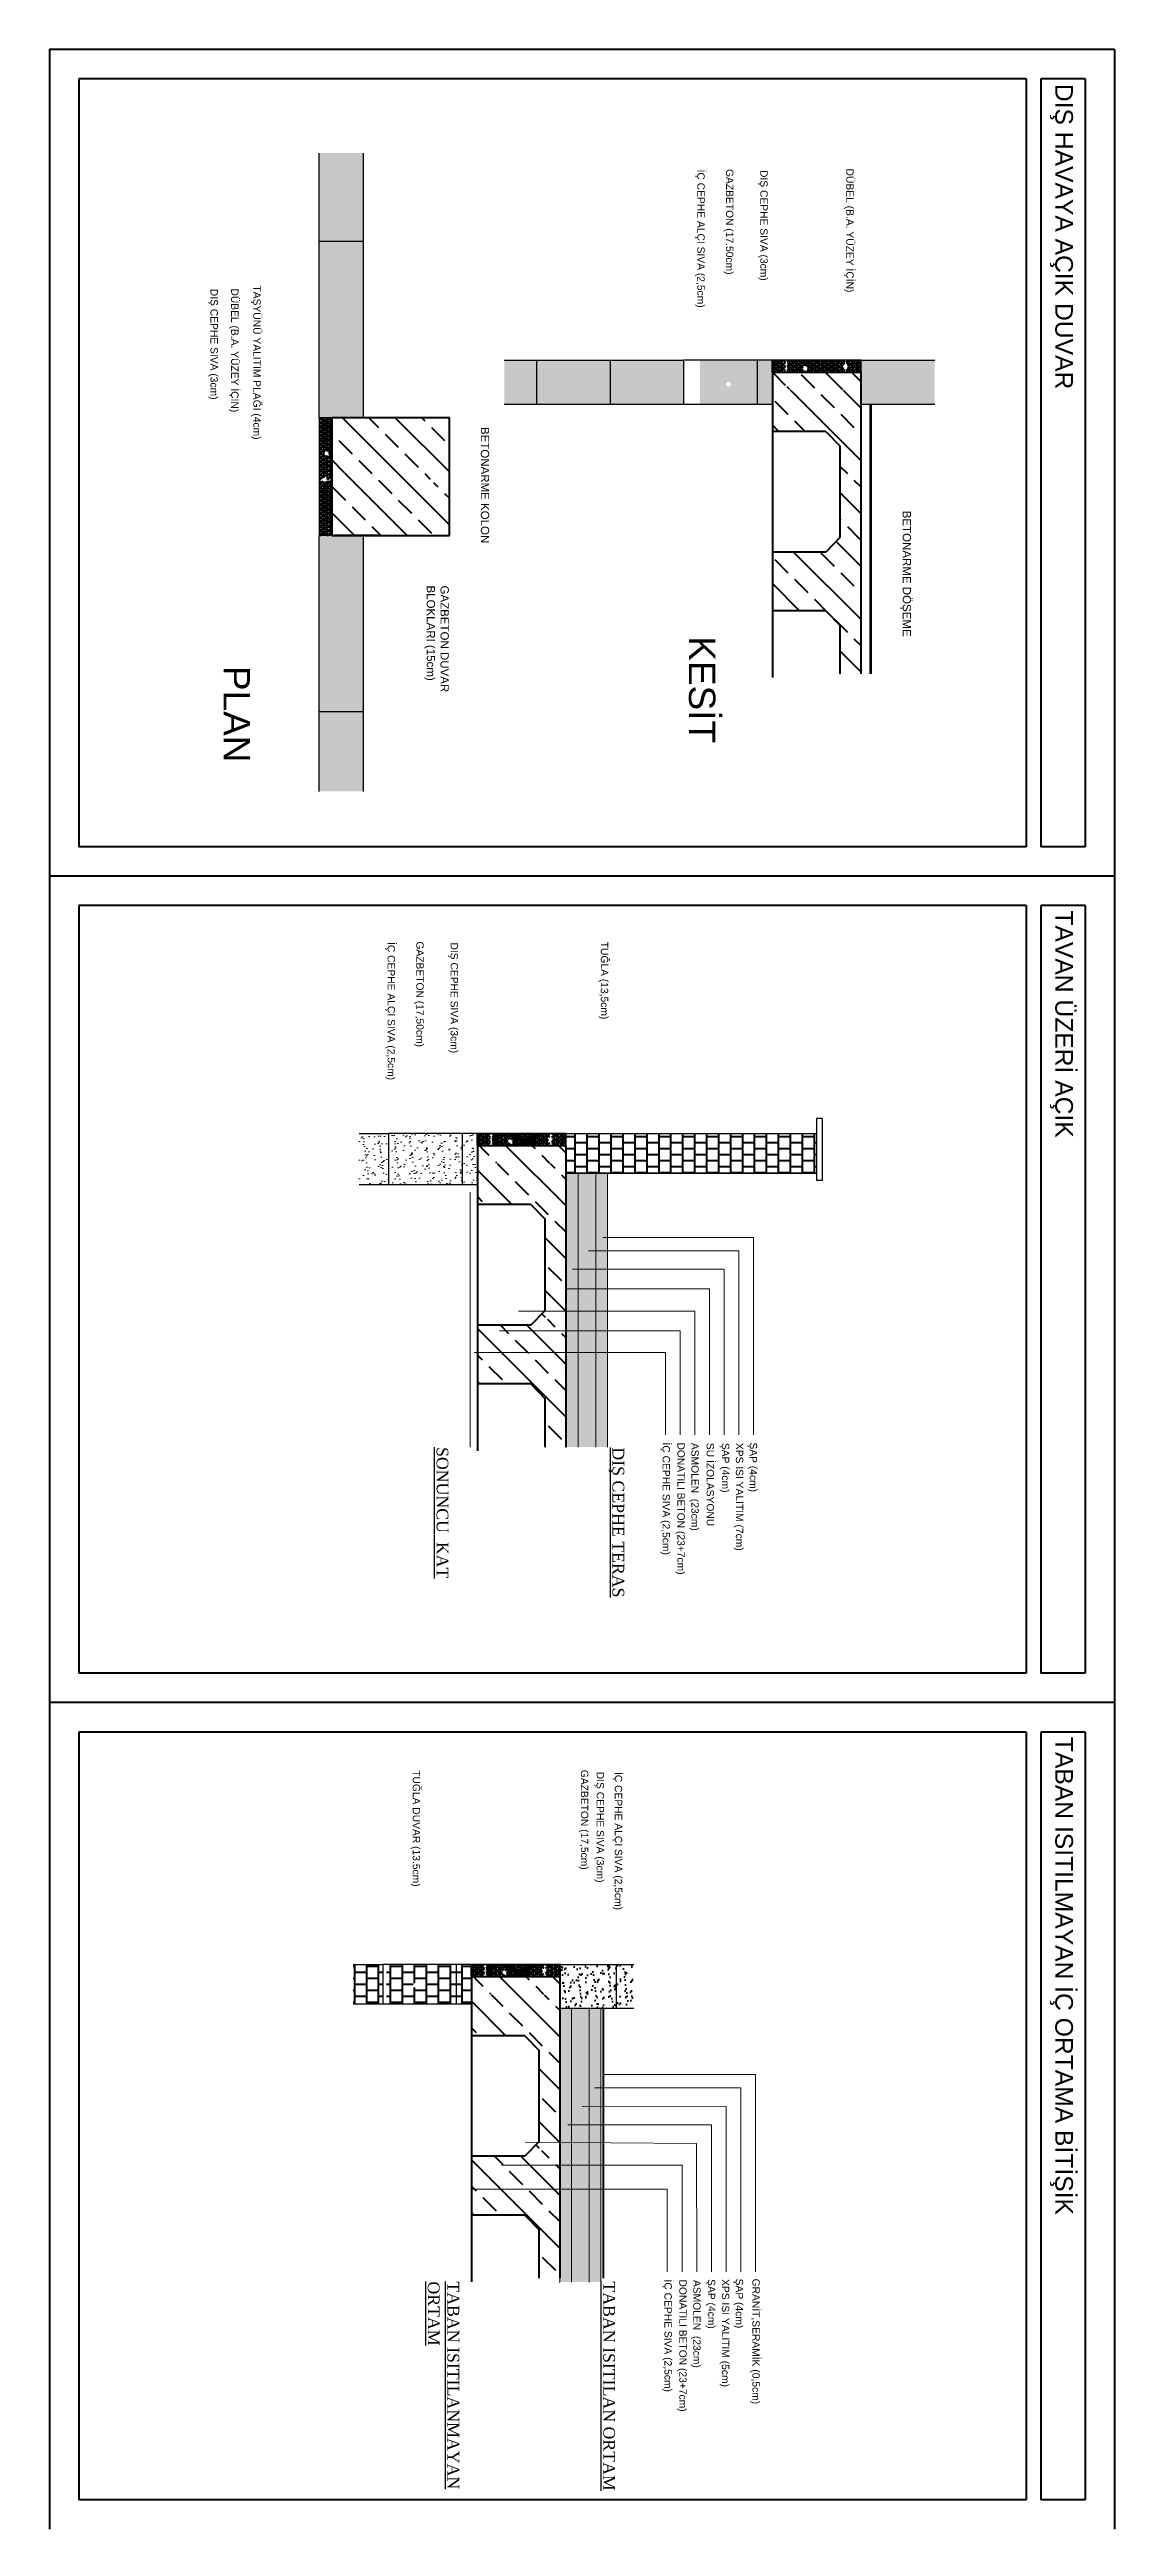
# Model space of a CAD drawing. Header units: millimetres. Extents: x 38129 to 72024, y -56282 to 16512.
# Drawn here: x 71169 to 71779, y -44123 to -42702 of the extents above; entities that cross this region are included whole.
import ezdxf

# ---------------------------------------------------------------- set-up
doc = ezdxf.new("R2010")
doc.units = ezdxf.units.MM
for name, color, linetype, lineweight in [('betonarme', 251, 'Continuous', 50), ('DUVAR', 255, 'Continuous', 30), ('ölçü', 31, 'Continuous', 0)]:
    doc.layers.add(name, color=color, linetype=linetype, lineweight=lineweight)
doc.styles.get("Standard").update_dxf_attribs({"font": 'arial.ttf'})
pattern_1 = [(270, (20011.9693, 58764.0905), (1.85600025, -3.2146875), [2.143125, -4.28625]), (30, (20011.9693, 58764.0905), (1.8560009, 3.2146871), [2.143125, -4.28625]), (330, (20011.9693, 58764.0905), (3.7120012, -4e-07), [-4.28625, 2.143125])]
pattern_2 = [(320, (19110.053, 58764.0915), (-0.3586294, -4.099155), [0.428625, -4.714875]), (265, (19110.053, 58764.0915), (4.2987745, 0.7929636), [0.3429, -3.7719]), (10.451, (19110.023, 58763.75), (3.9401255, -3.3062063), [0.364275, -4.007025]), (316.1842, (19111.196, 58764.0915), (-0.9459524, -6.0992784), [0.6429375, -7.0723125]), (6.6356, (19111.117, 58763.583), (5.567075, -5.341595), [0.5464125, -6.0105375]), (261.184, (19111.196, 58764.0915), (5.567065, -5.341604), [0.51435, -5.65785]), (291, (19110.91, 58763.52), (-2.3009742, -3.4113348), [0.428625, -4.714875]), (236, (19110.91, 58763.52), (4.1442292, -1.3905456), [0.3429, -3.7719]), (341.4514, (19110.7184, 58763.2358), (1.8432643, -4.801871), [0.364275, -4.007025]), (307.5, (19110.0529, 58764.0915), (1.90248837, -0.06949357), [0, -3.72618, 0, -3.82905, 0, -3.7861875]), (277.5, (19110.053, 58764.0915), (2.2540629, -1.5034424), [0, -2.18313, 0, -3.640455, 0, -1.4430375]), (237.5, (19110.0529, 58765.366), (-0.12889674, -3.0507884), [0, -1.42875, 0, -4.4577, 0, -5.915025]), (227.5, (19110.053, 58765.9375), (0.572096, -3.3329066), [0, -1.857375, 0, -2.96037, 0, -4.200525])]
pattern_3 = [(320, (19105.0313, 58125.3543), (-0.3586294, -4.099155), [0.428625, -4.714875]), (265, (19105.0313, 58125.3543), (4.2987745, 0.7929636), [0.3429, -3.7719]), (10.451, (19105.0014, 58125.0127), (3.9401255, -3.3062063), [0.364275, -4.007025]), (316.1842, (19106.1743, 58125.3543), (-0.9459524, -6.0992784), [0.6429375, -7.0723125]), (6.6356, (19106.0955, 58124.846), (5.567075, -5.341595), [0.5464125, -6.0105375]), (261.184, (19106.1743, 58125.354), (5.567065, -5.341604), [0.51435, -5.65785]), (291, (19105.8886, 58124.7828), (-2.3009742, -3.4113348), [0.428625, -4.714875]), (236, (19105.8886, 58124.7828), (4.1442292, -1.3905456), [0.3429, -3.7719]), (341.4514, (19105.697, 58124.4985), (1.8432643, -4.801871), [0.364275, -4.007025]), (307.5, (19105.0313, 58125.3543), (1.90248837, -0.06949357), [0, -3.72618, 0, -3.82905, 0, -3.7861875]), (277.5, (19105.0313, 58125.3543), (2.2540629, -1.5034424), [0, -2.18313, 0, -3.640455, 0, -1.4430375]), (237.5, (19105.0313, 58126.6287), (-0.12889674, -3.0507884), [0, -1.42875, 0, -4.4577, 0, -5.915025]), (227.5, (19105.0313, 58127.2002), (0.572096, -3.3329066), [0, -1.857375, 0, -2.96037, 0, -4.200525])]

# ---------------------------------------------------------------- blocks, each defined once
blk = doc.blocks.new('refgwerfewr')
h = blk.add_hatch()
h.set_pattern_fill('AR-SAND', color=256, scale=0.18, angle=-90, style=0)
h.set_pattern_definition([(307.5, (19110.053, 58764.0915), (8.809438, 0.288006), [0, -6.94944, 0, -7.7724, 0, -7.4295]), (277.5, (19110.053, 58764.092), (12.902852, -8.09142), [0, -3.74904, 0, -6.26364, 0, -2.4003]), (237.5, (19110.053, 58769.715), (0.02587, -14.237863), [0, -2.286, 0, -8.2296, 0, -10.7442]), (227.5, (19110.053, 58769.715), (4.012728, -13.744016), [0, -1.143, 0, -5.39496, 0, -6.1722])])
h.paths.add_polyline_path([(22325.905, 55871.732), (22325.905, 55901.657), (22335.926, 55901.657), (22335.926, 55902.107), (22325.455, 55902.107), (22325.455, 55911.107), (22314.205, 55911.107), (22314.205, 55871.732)])
h.paths.add_polyline_path([(22314.205, 55871.732), (22314.205, 55911.107), (22281.102, 55911.107), (22281.102, 55895.096, -0.98998877), (22281.066, 55891.496, -1.01011247), (22281.102, 55895.096), (22281.102, 55911.107), (22259.16, 55911.107), (22259.16, 55876.244, -1), (22259.16, 55872.644, -0.18545811), (22257.955, 55873.107), (22257.955, 55871.732), (22258.405, 55871.732), (22258.405, 55871.732)])
h.paths.add_polyline_path([(22257.955, 55871.732), (22257.955, 55873.107, -0.44495285), (22257.955, 55875.781), (22257.955, 55911.107), (22235.346, 55911.107), (22235.346, 55871.732)])
h = blk.add_hatch()
h.set_pattern_fill('FLEX', color=256, scale=0.045, angle=-90, style=0)
h.set_pattern_definition([(270, (19110.0529, 58764.09154), (0.28575, -1e-16), [0.28575, -0.28575]), (315, (19110.05291, 58763.80579), (0.285750123, -1e-16), [0.0714375, -0.2612367, 0.0714375, -0.4041117])])
h.paths.add_polyline_path([(22583.755, 55880.284), (22584.205, 55880.283), (22584.655, 55880.283), (22585.105, 55880.282), (22585.105, 55880.732), (22393.405, 55880.732), (22393.405, 55671.144), (22393.855, 55671.144), (22393.855, 55880.284)])
h = blk.add_hatch()
h.set_pattern_fill('AR-CONC', color=256, scale=0.0225, angle=-90, style=0)
h.set_pattern_definition(pattern_2)
h.paths.add_polyline_path([(22402.855, 55671.144), (22402.855, 55880.284), (22393.855, 55880.284), (22393.855, 55671.144)])
h = blk.add_hatch()
h.set_pattern_fill('HONEY', color=256, scale=0.675, angle=-90, style=0)
h.set_pattern_definition(pattern_1)
h.paths.add_polyline_path([(22416.355, 55671.144), (22416.355, 55880.284), (22402.855, 55880.284), (22402.855, 55671.144)])
h = blk.add_hatch()
h.set_pattern_fill('AR-CONC', color=256, scale=0.0225, angle=-90, style=0)
h.set_pattern_definition(pattern_2)
h.paths.add_polyline_path([(22425.355, 55671.144), (22425.355, 55880.284), (22416.355, 55880.284), (22416.355, 55671.144)])
h = blk.add_hatch()
h.set_pattern_fill('AR-CONC', color=256, scale=0.0225, angle=-90, style=0)
h.set_pattern_definition(pattern_3)
h.paths.add_polyline_path([(22397.833, 55032.407), (22397.833, 55241.547), (22388.833, 55241.547), (22388.833, 55032.407)])
h = blk.add_hatch()
h.set_pattern_fill('HONEY', color=256, scale=0.675, angle=-90, style=0)
h.set_pattern_definition(pattern_1)
h.paths.add_polyline_path([(22411.333, 55032.407), (22411.333, 55241.547), (22397.833, 55241.547), (22397.833, 55032.407)])
h = blk.add_hatch()
h.set_pattern_fill('AR-CONC', color=256, scale=0.0225, angle=-90, style=0)
h.set_pattern_definition(pattern_3)
h.paths.add_polyline_path([(22420.333, 55032.407), (22420.333, 55241.547), (22411.333, 55241.547), (22411.333, 55032.407)])
at = {"layer": 'betonarme'}
h = blk.add_hatch(dxfattribs=at)
h.set_pattern_fill('AR-SAND', color=256, scale=0.18, angle=-90, style=0)
h.set_pattern_definition([(307.5, (19114.446, 59396.371), (8.809438, 0.288006), [0, -6.94944, 0, -7.7724, 0, -7.4295]), (277.5, (19114.446, 59396.371), (12.902852, -8.09142), [0, -3.74904, 0, -6.26364, 0, -2.4003]), (237.5, (19114.446, 59401.995), (0.025869, -14.237863), [0, -2.286, 0, -8.2296, 0, -10.7442]), (227.5, (19114.446, 59401.995), (4.012728, -13.744016), [0, -1.143, 0, -5.39496, 0, -6.1722])])
h.paths.add_polyline_path([(22675.739, 56468.771), (22675.739, 56502.521), (22619.489, 56502.521), (22619.489, 56493.521), (22619.489, 56468.771)])
h.paths.add_polyline_path([(22551.539, 56468.771), (22551.539, 56493.071), (22561.56, 56493.071), (22561.56, 56493.521), (22551.089, 56493.521), (22551.089, 56502.521), (22539.839, 56502.521), (22539.839, 56468.771)])
h.paths.add_polyline_path([(22539.839, 56468.771), (22539.839, 56502.521), (22517.991, 56502.521), (22517.991, 56485.989, -0.98998877), (22517.955, 56482.389, -1.01011247), (22517.991, 56485.989), (22517.991, 56502.521), (22496.049, 56502.521), (22496.049, 56468.771)])
h.paths.add_polyline_path([(22483.589, 56468.771), (22483.589, 56502.521), (22427.339, 56502.521), (22427.339, 56468.771)])
h.paths.add_polyline_path([(22427.339, 56468.771), (22427.339, 56502.521), (22371.089, 56502.521), (22371.089, 56468.771)])
h.paths.add_polyline_path([(22371.089, 56468.771), (22371.089, 56502.521), (22346.339, 56502.521), (22346.339, 56468.771)])
h.paths.add_polyline_path([(22238.675, 56593.494), (22238.675, 56660.994), (22204.925, 56660.994), (22204.925, 56593.494)])
h.paths.add_polyline_path([(22238.675, 56458.494), (22238.675, 56593.494), (22204.925, 56593.494), (22204.925, 56458.494), (22214.375, 56458.494)])
h.paths.add_polyline_path([(22238.675, 56233.494), (22238.675, 56368.494), (22216.625, 56368.494), (22214.375, 56368.494), (22204.925, 56368.494), (22204.925, 56233.494)])
h.paths.add_polyline_path([(22238.675, 56172.744), (22238.675, 56233.494), (22204.925, 56233.494), (22204.925, 56172.744)])
h = blk.add_hatch(dxfattribs=at)
h.set_pattern_fill('NET3', color=256, scale=0.9, angle=-90, style=0)
h.set_pattern_definition([(270, (19070.883, 59396.3711), (2.8575, -5e-16), []), (330, (19070.883, 59396.3711), (1.42875, 2.4746676), []), (30, (19070.883, 59396.3711), (-1.42875, 2.4746676), [])])
h.paths.add_polyline_path([(22608.027, 56496.467), (22608.027, 56493.521), (22619.489, 56493.521), (22619.489, 56502.521), (22608.027, 56502.521), (22608.027, 56499.732, -0.63806092)])
h.paths.add_polyline_path([(22576.683, 56502.521), (22576.683, 56498.247, -1), (22576.683, 56494.647, -1), (22576.683, 56498.247), (22576.683, 56502.521), (22562.685, 56502.521), (22562.685, 56493.521), (22606.902, 56493.521), (22606.902, 56496.337, -0.81338819), (22606.902, 56499.861), (22606.902, 56502.521)])
h.paths.add_polyline_path([(22561.56, 56493.521), (22561.56, 56502.521), (22551.989, 56502.521), (22551.989, 56493.521)])
h.paths.add_polyline_path([(22606.356, 56493.588), (22606.356, 56482.863), (22592.856, 56482.863), (22592.856, 56493.588)], flags=9)
h = blk.add_hatch(dxfattribs=at)
h.set_pattern_fill('ANSI33', color=256, scale=4.5, angle=-90, style=0)
h.set_pattern_definition([(315, (19114.446, 59396.37), (20.20558, 20.20558), []), (315, (19114.446, 59376.166), (20.20558, 20.20558), [14.2875, -7.14375])])
h.paths.add_polyline_path([(22592.364, 56448.071), (22603.289, 56436.821), (22603.289, 56367.071), (22592.364, 56355.821), (22551.539, 56355.821), (22551.539, 56310.821), (22592.364, 56310.821), (22603.289, 56299.571), (22603.289, 56262.559), (22619.039, 56262.559), (22619.039, 56362.493), (22607.745, 56362.493, -0.41421356), (22605.495, 56360.243, -1), (22605.495, 56364.743, -0.41421356), (22607.745, 56362.493), (22619.039, 56362.493), (22619.039, 56490.821), (22619.039, 56493.071), (22608.027, 56493.071), (22608.027, 56479.823), (22613.202, 56479.823), (22613.202, 56479.373), (22601.952, 56479.373), (22601.952, 56479.823), (22606.902, 56479.823), (22606.902, 56493.071), (22562.685, 56493.071), (22562.685, 56480.021), (22567.86, 56480.021), (22567.86, 56479.571), (22556.61, 56479.571), (22556.61, 56480.021), (22561.56, 56480.021), (22561.56, 56493.071), (22551.539, 56493.071), (22551.539, 56448.071)])
h.paths.add_polyline_path([(22291.388, 56412.526, -0.41421356), (22293.188, 56410.726), (22304.375, 56410.726), (22304.375, 56458.494), (22214.375, 56458.494), (22214.375, 56411.313), (22224.05, 56411.313), (22224.05, 56416.403), (22224.5, 56416.403), (22224.5, 56405.153), (22224.05, 56405.153), (22224.05, 56410.188), (22214.375, 56410.188), (22214.375, 56368.494), (22304.375, 56368.494), (22304.375, 56410.726), (22293.188, 56410.726, -0.41421356), (22291.388, 56408.926, -1)])
h.paths.add_polyline_path([(22599.348, 56479.326), (22599.348, 56461.811), (22585.658, 56461.811), (22585.658, 56479.326)], flags=24)
h.paths.add_polyline_path([(22606.356, 56493.588), (22606.356, 56482.863), (22592.856, 56482.863), (22592.856, 56493.588)], flags=9)
h.paths.add_polyline_path([(22250.288, 56387.683), (22268.012, 56387.683), (22268.012, 56373.993), (22250.288, 56373.993)], flags=24)
h.paths.add_polyline_path([(22214.108, 56405.915), (22224.833, 56405.915), (22224.833, 56392.415), (22214.108, 56392.415)], flags=9)
h = blk.add_hatch(dxfattribs=at)
h.set_pattern_fill('NET3', color=256, scale=0.9, angle=-90, style=0)
h.set_pattern_definition([(270, (19114.4457, 59396.3711), (2.8575, -5e-16), []), (330, (19114.4457, 59396.3711), (1.42875, 2.4746676), []), (30, (19114.4457, 59396.3711), (-1.42875, 2.4746676), [])])
h.paths.add_polyline_path([(22204.925, 56431.198), (22208.474, 56431.198, -0.41421356), (22210.274, 56432.998, -1), (22210.274, 56429.398, -0.41421356), (22208.474, 56431.198), (22204.925, 56431.198), (22204.925, 56411.313), (22207.415, 56411.313, -0.41421356), (22209.215, 56413.113, -0.41421356), (22211.015, 56411.313), (22214.375, 56411.313), (22214.375, 56458.494), (22204.925, 56458.494)])
h.paths.add_polyline_path([(22214.375, 56402.244), (22214.375, 56410.188), (22210.62, 56410.188, -0.22773508), (22209.215, 56409.513, -0.22773508), (22207.81, 56410.188), (22204.925, 56410.188), (22204.925, 56402.244)])
h.paths.add_polyline_path([(22204.925, 56368.494), (22214.375, 56368.494), (22214.375, 56402.244), (22204.925, 56402.244)])
h = blk.add_hatch(dxfattribs=at)
h.set_pattern_fill('ANSI33', color=256, scale=4.5, angle=-90, style=0)
h.set_pattern_definition([(315, (18845.25, 58183.04), (20.20558, 20.20558), []), (315, (18845.25, 58162.834), (20.20558, 20.20558), [14.2875, -7.14375])])
h.paths.add_polyline_path([(22377.655, 55845.407), (22377.655, 55775.657), (22366.729, 55764.407), (22325.905, 55764.407), (22325.905, 55719.407), (22366.729, 55719.407), (22377.655, 55708.157), (22377.655, 55671.144), (22393.405, 55671.144), (22393.405, 55771.079), (22382.111, 55771.079, -0.41421356), (22379.861, 55768.829, -1), (22379.861, 55773.329, -0.41421356), (22382.111, 55771.079), (22393.405, 55771.079), (22393.405, 55899.407), (22393.405, 55901.657), (22382.393, 55901.657), (22382.393, 55888.408), (22387.568, 55888.408), (22387.568, 55887.958), (22376.318, 55887.958), (22376.318, 55888.408), (22381.268, 55888.408), (22381.268, 55901.657), (22337.051, 55901.657), (22337.051, 55888.607), (22342.226, 55888.607), (22342.226, 55888.157), (22330.976, 55888.157), (22330.976, 55888.607), (22335.926, 55888.607), (22335.926, 55901.657), (22325.905, 55901.657), (22325.905, 55856.657), (22366.729, 55856.657)])
h.paths.add_polyline_path([(22373.714, 55887.911), (22373.714, 55870.396), (22360.023, 55870.396), (22360.023, 55887.911)], flags=24)
h = blk.add_hatch(dxfattribs=at)
h.set_pattern_fill('NET3', color=256, scale=0.9, angle=-90, style=0)
h.set_pattern_definition([(270, (18845.2486, 58183.0395), (2.8575, -5e-16), []), (330, (18845.2486, 58183.0395), (1.42875, 2.4746676), []), (30, (18845.2486, 58183.0395), (-1.42875, 2.4746676), [])])
h.paths.add_polyline_path([(22337.051, 55911.107), (22337.051, 55902.107), (22381.268, 55902.107), (22381.268, 55904.923, -0.81338819), (22381.268, 55908.447), (22381.268, 55911.107), (22351.049, 55911.107), (22351.049, 55906.833, -1), (22351.049, 55903.233, -1), (22351.049, 55906.833), (22351.049, 55911.107)])
h.paths.add_polyline_path([(22326.355, 55902.107), (22335.926, 55902.107), (22335.926, 55911.107), (22326.355, 55911.107)])
h.paths.add_polyline_path([(22382.393, 55911.107), (22382.393, 55908.317, -0.63806092), (22382.393, 55905.052), (22382.393, 55902.107), (22393.855, 55902.107), (22393.855, 55911.107)])
h.paths.add_polyline_path([(22379.031, 55901.717), (22379.031, 55890.992), (22365.531, 55890.992), (22365.531, 55901.717)], flags=9)
h = blk.add_hatch(dxfattribs=at)
h.set_pattern_fill('NET3', color=256, scale=2.25, angle=-90, style=0)
h.set_pattern_definition([(270, (18845.2486, 58183.0395), (7.14375, -1e-15), []), (330, (18845.2486, 58183.0395), (3.571875, 6.186669), []), (30, (18845.2486, 58183.0395), (-3.571875, 6.186669), [])])
h.paths.add_polyline_path([(22351.049, 55911.107), (22351.049, 55906.833, -1), (22351.049, 55903.233, -1), (22351.049, 55906.833), (22351.049, 55911.107), (22337.051, 55911.107), (22337.051, 55902.107), (22381.268, 55902.107), (22381.268, 55904.923, -0.81338819), (22381.268, 55908.447), (22381.268, 55911.107)])
h.paths.add_polyline_path([(22379.031, 55901.717), (22379.031, 55890.992), (22365.531, 55890.992), (22365.531, 55901.717)], flags=9)
h = blk.add_hatch(dxfattribs=at)
h.set_pattern_fill('AR-B88', color=256, scale=0.045, angle=-90, style=0)
h.set_pattern_definition([(270, (19937.83, 58763.5465), (9.144, -2e-15), []), (360, (19937.83, 58763.5465), (9.144, 4.572), [9.144, -9.144])])
h.paths.add_polyline_path([(22585.105, 55880.732), (22585.105, 55911.107), (22422.237, 55911.107), (22422.237, 55894.863, -0.98998877), (22422.2, 55891.263, -1.01011247), (22422.237, 55894.863), (22422.237, 55911.107), (22393.855, 55911.107), (22393.855, 55902.107), (22381.268, 55902.107), (22381.268, 55901.657), (22393.405, 55901.657), (22393.405, 55880.732)])
h = blk.add_hatch(dxfattribs=at)
h.set_pattern_fill('AR-B88', color=256, scale=0.045, angle=-90, style=0)
h.set_pattern_definition([(270, (20153.1275, 58128.883), (9.144, -2e-15), []), (360, (20153.1275, 58128.8826), (9.144, 4.572), [9.144, -9.144])])
h.paths.add_polyline_path([(22321.333, 55244.922), (22321.333, 55265.847), (22331.354, 55265.847), (22331.354, 55266.297), (22320.883, 55266.297), (22320.883, 55275.297), (22309.633, 55275.297), (22309.633, 55244.922)])
h.paths.add_polyline_path([(22309.633, 55244.922), (22309.633, 55275.297), (22278.349, 55275.297), (22278.349, 55261.099, -0.98998877), (22278.313, 55257.5, -1.01011247), (22278.349, 55261.099), (22278.349, 55275.297), (22256.406, 55275.297), (22256.406, 55244.922)])
h.paths.add_polyline_path([(22253.383, 55244.922), (22253.383, 55275.297), (22230.774, 55275.297), (22230.774, 55244.922)])
h = blk.add_hatch(dxfattribs=at)
h.set_pattern_fill('NET3', color=256, scale=0.9, angle=-90, style=0)
h.set_pattern_definition([(270, (18840.677, 57547.2294), (2.8575, -5e-16), []), (330, (18840.677, 57547.2294), (1.42875, 2.4746676), []), (30, (18840.677, 57547.2294), (-1.42875, 2.4746676), [])])
h.paths.add_polyline_path([(22332.479, 55275.297), (22332.479, 55266.297), (22376.696, 55266.297), (22376.696, 55269.112, -0.81338819), (22376.696, 55272.637), (22376.696, 55275.297), (22346.477, 55275.297), (22346.477, 55271.023, -1), (22346.477, 55267.423, -1), (22346.477, 55271.023), (22346.477, 55275.297)])
h.paths.add_polyline_path([(22321.783, 55266.297), (22331.354, 55266.297), (22331.354, 55275.297), (22321.783, 55275.297)])
h.paths.add_polyline_path([(22377.821, 55275.297), (22377.821, 55272.507, -0.63806092), (22377.821, 55269.242), (22377.821, 55266.297), (22389.283, 55266.297), (22389.283, 55275.297)])
h.paths.add_polyline_path([(22374.46, 55265.907), (22374.46, 55255.182), (22360.96, 55255.182), (22360.96, 55265.907)], flags=9)
h = blk.add_hatch(dxfattribs=at)
h.set_pattern_fill('NET3', color=256, scale=2.25, angle=-90, style=0)
h.set_pattern_definition([(270, (18840.677, 57547.2294), (7.14375, -1e-15), []), (330, (18840.677, 57547.2294), (3.571875, 6.186669), []), (30, (18840.677, 57547.2294), (-3.571875, 6.186669), [])])
h.paths.add_polyline_path([(22346.477, 55275.297), (22346.477, 55271.023, -1), (22346.477, 55267.423, -1), (22346.477, 55271.023), (22346.477, 55275.297), (22332.479, 55275.297), (22332.479, 55266.297), (22376.696, 55266.297), (22376.696, 55269.112, -0.81338819), (22376.696, 55272.637), (22376.696, 55275.297)])
h.paths.add_polyline_path([(22374.46, 55265.907), (22374.46, 55255.182), (22360.96, 55255.182), (22360.96, 55265.907)], flags=9)
h = blk.add_hatch(dxfattribs=at)
h.set_pattern_fill('AR-SAND', color=256, scale=0.18, angle=-90, style=0)
h.set_pattern_definition([(307.5, (19781.763, 58764.0905), (8.809438, 0.288006), [0, -6.94944, 0, -7.7724, 0, -7.4295]), (277.5, (19781.763, 58764.09), (12.902852, -8.09142), [0, -3.74904, 0, -6.26364, 0, -2.4003]), (237.5, (19781.763, 58769.714), (0.025869, -14.237863), [0, -2.286, 0, -8.2296, 0, -10.7442]), (227.5, (19781.763, 58769.714), (4.012728, -13.744016), [0, -1.143, 0, -5.39496, 0, -6.1722])])
h.paths.add_polyline_path([(22445.533, 55275.297), (22432.033, 55275.297), (22432.033, 55241.547), (22445.533, 55241.547)])
h.paths.add_polyline_path([(22432.033, 55241.547), (22432.033, 55275.297), (22389.283, 55275.297), (22389.283, 55265.847), (22388.833, 55265.847), (22388.833, 55241.547)])
h = blk.add_hatch(dxfattribs=at)
h.set_pattern_fill('ANSI33', color=256, scale=4.5, angle=-90, style=0)
h.set_pattern_definition([(315, (18840.677, 57547.23), (20.20558, 20.20558), []), (315, (18840.677, 57527.024), (20.20558, 20.20558), [14.2875, -7.14375])])
h.paths.add_polyline_path([(22373.083, 55209.597), (22373.083, 55139.847), (22362.158, 55128.597), (22321.333, 55128.597), (22321.333, 55083.597), (22362.158, 55083.597), (22373.083, 55072.347), (22373.083, 55035.334), (22388.833, 55035.334), (22388.833, 55135.269), (22377.539, 55135.269, -0.41421356), (22375.289, 55133.019, -1), (22375.289, 55137.519, -0.41421356), (22377.539, 55135.269), (22388.833, 55135.269), (22388.833, 55263.597), (22388.833, 55265.847), (22377.821, 55265.847), (22377.821, 55252.598), (22382.996, 55252.598), (22382.996, 55252.148), (22371.746, 55252.148), (22371.746, 55252.598), (22376.696, 55252.598), (22376.696, 55265.847), (22332.479, 55265.847), (22332.479, 55252.796), (22337.654, 55252.796), (22337.654, 55252.346), (22326.404, 55252.346), (22326.404, 55252.796), (22331.354, 55252.796), (22331.354, 55265.847), (22321.333, 55265.847), (22321.333, 55220.847), (22362.158, 55220.847)])
h.paths.add_polyline_path([(22369.142, 55252.101), (22369.142, 55234.586), (22355.452, 55234.586), (22355.452, 55252.101)], flags=24)
for p, q in [((22551.089, 56493.521), (22551.089, 56502.521)), ((22619.489, 56493.521), (22619.489, 56502.521)), ((22551.089, 56493.521), (22619.489, 56493.521)), ((22619.489, 56493.521), (22619.489, 56468.771)), ((22214.375, 56458.494), (22214.375, 56368.494)), ((22325.455, 55902.107), (22325.455, 55911.107)), ((22325.455, 55902.107), (22393.855, 55902.107)), ((22393.855, 55902.107), (22393.855, 55911.107)), ((22393.405, 55671.144), (22393.405, 55880.732)), ((22393.405, 55880.732), (22585.105, 55880.732)), ((22583.755, 55880.284), (22393.855, 55880.284)), ((22393.855, 55880.284), (22393.855, 55671.144)), ((22402.855, 55880.284), (22402.855, 55671.144)), ((22416.355, 55880.284), (22416.355, 55671.144)), ((22425.355, 55880.284), (22425.355, 55671.144)), ((22584.205, 55880.283), (22583.755, 55880.284)), ((22584.655, 55880.283), (22584.205, 55880.283)), ((22585.105, 55880.282), (22584.655, 55880.283)), ((22585.105, 55880.732), (22585.105, 55880.282)), ((22320.28, 55866.107), (22320.28, 55671.144)), ((22410.888, 55821.19), (22525.911, 55821.19)), ((22421.728, 55831.449), (22537.161, 55831.449)), ((22525.911, 55821.19), (22525.911, 55680.503)), ((22537.161, 55831.449), (22537.161, 55680.503)), ((22398.641, 55807.284), (22514.661, 55807.284)), ((22514.661, 55807.284), (22514.661, 55680.503)), ((22393.518, 55792.279), (22503.411, 55792.279)), ((22503.411, 55792.279), (22503.411, 55680.503)), ((22357.238, 55775.003), (22492.161, 55775.003)), ((22492.161, 55775.003), (22492.161, 55680.503)), ((22342.824, 55759.961), (22480.911, 55759.961)), ((22480.911, 55759.961), (22480.911, 55680.503)), ((22323.244, 55743.417), (22469.661, 55743.417)), ((22469.661, 55743.417), (22469.661, 55680.503)), ((22393.855, 55671.144), (22393.405, 55671.144)), ((22320.883, 55266.297), (22320.883, 55275.297)), ((22389.283, 55266.297), (22389.283, 55275.297)), ((22320.883, 55266.297), (22389.283, 55266.297)), ((22388.833, 55241.547), (22388.833, 55032.407)), ((22397.833, 55241.547), (22397.833, 55032.407)), ((22411.333, 55241.547), (22411.333, 55032.407)), ((22420.333, 55241.547), (22420.333, 55032.407)), ((22415.475, 55180.858), (22527.36, 55180.858)), ((22423.177, 55191.117), (22538.61, 55191.117)), ((22527.36, 55180.858), (22527.36, 55040.171)), ((22538.61, 55191.117), (22538.61, 55040.171)), ((22405.883, 55166.561), (22516.11, 55166.952)), ((22516.11, 55166.952), (22516.11, 55040.171)), ((22493.337, 55138.307), (22362.275, 55139.521)), ((22394.967, 55152.665), (22504.86, 55152.665)), ((22493.337, 55138.307), (22493.61, 55040.171)), ((22504.86, 55152.665), (22504.86, 55040.171)), ((22344.272, 55121.878), (22482.36, 55121.878)), ((22482.36, 55121.878), (22482.36, 55040.171)), ((22321.108, 55103.363), (22471.11, 55103.377)), ((22471.11, 55103.37), (22471.11, 55040.171)), ((22388.833, 55032.407), (22388.383, 55032.407))]:
    blk.add_line(p, q)
blk.add_lwpolyline([(22585.105, 55880.732), (22585.105, 55880.282), (22393.855, 55880.284), (22393.855, 55671.144), (22393.405, 55671.144), (22393.405, 55880.732), (22585.105, 55880.732)], close=True)
for p, q in [((22813.141, 56740.171), (21998.552, 56740.171)), ((22813.141, 56740.171), (21998.552, 56740.171)), ((21998.552, 56740.171), (21998.552, 56107.891)), ((22813.141, 56740.171), (22813.141, 56107.891)), ((22745.641, 56717.671), (22021.052, 56717.671)), ((22021.052, 56717.671), (22021.052, 56130.391)), ((22745.641, 56717.671), (22745.641, 56130.391)), ((22790.641, 56717.671), (22756.891, 56717.671)), ((22756.891, 56717.671), (22756.891, 56130.391)), ((22790.641, 56717.671), (22790.641, 56130.391)), ((22551.539, 56493.071), (22551.539, 56259.754)), ((22619.039, 56493.071), (22551.539, 56493.071)), ((22619.039, 56493.071), (22619.039, 56458.196)), ((22619.039, 56490.821), (22619.039, 56262.559)), ((22626.815, 56468.771), (22626.815, 56262.559)), ((22304.375, 56458.494), (22214.375, 56458.494)), ((22214.375, 56458.494), (22214.375, 56368.494)), ((22214.375, 56458.494), (22214.375, 56368.494)), ((22304.375, 56368.494), (22304.375, 56458.494)), ((22592.364, 56448.071), (22551.539, 56448.071)), ((22592.364, 56448.071), (22603.289, 56436.821)), ((22603.289, 56367.071), (22603.289, 56436.821)), ((22214.375, 56368.494), (22304.375, 56368.494)), ((22249.925, 56368.494), (22216.625, 56368.494)), ((22592.364, 56355.821), (22551.539, 56355.821)), ((22603.289, 56367.071), (22592.364, 56355.821)), ((22592.364, 56310.821), (22551.539, 56310.821)), ((22592.364, 56310.821), (22603.289, 56299.571)), ((22603.289, 56262.559), (22603.289, 56299.571)), ((22745.641, 56130.391), (22021.052, 56130.391)), ((22790.641, 56130.391), (22756.891, 56130.391)), ((22813.141, 56107.891), (21998.552, 56107.891)), ((21998.552, 56107.891), (21998.552, 55475.61)), ((22813.141, 56107.891), (22813.141, 55475.61)), ((22021.052, 56085.391), (22021.052, 55498.11)), ((22745.641, 56085.391), (22021.052, 56085.391)), ((22745.641, 56085.391), (22745.641, 55498.11)), ((22790.641, 56085.391), (22756.891, 56085.391)), ((22756.891, 56085.391), (22756.891, 55498.11)), ((22790.641, 56085.391), (22790.641, 55498.11)), ((22325.905, 55901.657), (22325.905, 55668.34)), ((22393.405, 55901.657), (22325.905, 55901.657)), ((22393.405, 55901.657), (22393.405, 55866.782)), ((22393.405, 55899.407), (22393.405, 55671.144)), ((22366.729, 55856.657), (22325.905, 55856.657)), ((22366.729, 55856.657), (22377.655, 55845.407)), ((22377.655, 55775.657), (22377.655, 55845.407)), ((22366.729, 55764.407), (22325.905, 55764.407)), ((22377.655, 55775.657), (22366.729, 55764.407)), ((22366.729, 55719.407), (22325.905, 55719.407)), ((22366.729, 55719.407), (22377.655, 55708.157)), ((22377.655, 55671.144), (22377.655, 55708.157)), ((22745.641, 55498.11), (22021.052, 55498.11)), ((22790.641, 55498.11), (22756.891, 55498.11)), ((22813.141, 55475.61), (21998.552, 55475.61)), ((21998.552, 55475.61), (21998.552, 54843.329)), ((22813.141, 55475.61), (22813.141, 54843.329)), ((22745.641, 55453.11), (22021.052, 55453.11)), ((22021.052, 55453.11), (22021.052, 54865.829)), ((22745.641, 55453.11), (22745.641, 54865.829)), ((22790.641, 55453.11), (22756.891, 55453.11)), ((22756.891, 55453.11), (22756.891, 54865.829)), ((22790.641, 55453.11), (22790.641, 54865.829)), ((22321.333, 55265.847), (22321.333, 55032.53)), ((22388.833, 55265.847), (22321.333, 55265.847)), ((22388.833, 55265.847), (22388.833, 55230.972)), ((22388.833, 55263.597), (22388.833, 55035.334)), ((22421.991, 55241.547), (22421.991, 55035.334)), ((22362.158, 55220.847), (22321.333, 55220.847)), ((22362.158, 55220.847), (22373.083, 55209.597)), ((22373.083, 55139.847), (22373.083, 55209.597)), ((22373.083, 55139.847), (22362.158, 55128.597)), ((22362.158, 55128.597), (22321.333, 55128.597)), ((22362.158, 55083.597), (22321.333, 55083.597)), ((22362.158, 55083.597), (22373.083, 55072.347)), ((22373.083, 55035.334), (22373.083, 55072.347)), ((22745.641, 54865.829), (22021.052, 54865.829)), ((22790.641, 54865.829), (22756.891, 54865.829))]:
    blk.add_line(p, q, dxfattribs=at)
at = {"layer": 'betonarme', "lineweight": 13}
blk.add_line((22625.972, 56468.771), (22625.972, 56262.559), dxfattribs=at)
at = {"layer": 'DUVAR'}
for p, q in [((22204.925, 56593.494), (22204.925, 56660.994)), ((22238.675, 56593.494), (22238.675, 56660.994)), ((22204.925, 56458.494), (22204.925, 56593.494)), ((22204.925, 56593.494), (22238.675, 56593.494)), ((22238.675, 56458.494), (22238.675, 56593.494)), ((22346.339, 56502.521), (22371.089, 56502.521)), ((22371.089, 56502.521), (22371.089, 56468.771)), ((22371.089, 56502.521), (22427.339, 56502.521)), ((22427.339, 56502.521), (22427.339, 56468.771)), ((22427.339, 56502.521), (22483.589, 56502.521)), ((22619.489, 56502.521), (22483.589, 56502.521)), ((22483.589, 56502.521), (22483.589, 56468.771)), ((22539.839, 56502.521), (22539.839, 56468.771)), ((22551.989, 56493.521), (22551.989, 56502.521)), ((22619.489, 56493.521), (22619.489, 56502.521)), ((22619.489, 56502.521), (22675.739, 56502.521)), ((22371.089, 56468.771), (22346.339, 56468.771)), ((22427.339, 56468.771), (22371.089, 56468.771)), ((22484.039, 56468.771), (22427.339, 56468.771)), ((22551.539, 56468.771), (22484.039, 56468.771)), ((22675.739, 56468.771), (22619.039, 56468.771)), ((22214.375, 56458.494), (22204.925, 56458.494)), ((22204.925, 56458.494), (22204.925, 56368.494)), ((22204.925, 56233.494), (22204.925, 56368.494)), ((22214.375, 56368.494), (22204.925, 56368.494)), ((22238.675, 56233.494), (22238.675, 56368.494)), ((22238.675, 56233.494), (22204.925, 56233.494)), ((22204.925, 56172.744), (22204.925, 56233.494)), ((22238.675, 56172.744), (22238.675, 56233.494)), ((22585.105, 55922.357), (22585.105, 55875.107)), ((22589.605, 55922.357), (22585.105, 55922.357)), ((22589.605, 55922.357), (22589.605, 55875.107)), ((22235.346, 55911.107), (22257.955, 55911.107)), ((22393.855, 55911.107), (22257.955, 55911.107)), ((22257.955, 55911.107), (22257.955, 55871.732)), ((22314.205, 55911.107), (22314.205, 55871.732)), ((22326.355, 55902.107), (22326.355, 55911.107)), ((22393.855, 55902.107), (22393.855, 55911.107)), ((22393.855, 55911.107), (22585.105, 55911.107)), ((22585.105, 55880.732), (22393.405, 55880.732)), ((22258.405, 55871.732), (22235.346, 55871.732)), ((22325.905, 55871.732), (22258.405, 55871.732)), ((22589.605, 55875.107), (22585.105, 55875.107)), ((22230.774, 55275.297), (22253.383, 55275.297)), ((22389.283, 55275.297), (22253.383, 55275.297)), ((22253.383, 55275.297), (22253.383, 55244.922)), ((22309.633, 55275.297), (22309.633, 55244.922)), ((22321.783, 55266.297), (22321.783, 55275.297)), ((22389.283, 55266.297), (22389.283, 55275.297)), ((22389.283, 55275.297), (22445.533, 55275.297)), ((22432.033, 55275.297), (22432.033, 55241.547)), ((22253.833, 55244.922), (22230.774, 55244.922)), ((22321.333, 55244.922), (22253.833, 55244.922)), ((22445.533, 55241.547), (22388.833, 55241.547))]:
    blk.add_line(p, q, dxfattribs=at)
at = {"layer": 'DUVAR', "rotation": 270}
for s, insert, char_height, width, attachment_point in [('DIŞ HAVAYA AÇIK DUVAR ', (22772.55, 56713.964), 13.5, 583.57379, 4), ('İÇ CEPHE ALÇI SIVA (2,5cm)', (22499.699, 56648.383), 5.625, 108.89622, 1), ('GAZBETON (17.50cm)', (22521.641, 56648.828), 5.625, 92.1113, 1), ('DIŞ CEPHE SIVA (3cm)', (22547.872, 56648.023), 5.625, 92.1113, 1), ('DÜBEL (B.A. YÜZEY İÇİN)', (22613.658, 56649.14), 5.625, 99.87862, 1), ('TAŞYÜNÜ YALITIM PLAĞI (4cm)', (22160.054, 56559.708), 5.625, 119.8443, 1), ('DIŞ CEPHE SIVA (3cm)', (22127.298, 56557.137), 5.625, 92.1113, 1), ('DÜBEL (B.A. YÜZEY İÇİN)', (22143.096, 56557.458), 5.625, 98.78592, 1), ('BETONARME KOLON', (22334.789, 56451.495), 6.3, 104.51729, 1), ('BETONARME DÖŞEME', (22657.511, 56387.387), 6.3, 104.51729, 1), ('GAZBETON DUVAR \\PBLOKLARI (15cm)', (22303.93, 56330.197), 6.3, 127.45393, 1), ('KESİT', (22507.865, 56291.4), 20.25, 119.81349, 1), ('PLAN', (22151.893, 56268.71), 20.25, 119.81349, 1), ('TAVAN ÜZERİ AÇIK', (22772.55, 56081.684), 13.5, 583.57379, 4), ('İÇ CEPHE ALÇI SIVA (2,5cm)', (22262.81, 56057.49), 5.625, 108.89622, 1), ('GAZBETON (17,50cm)', (22284.753, 56057.935), 5.625, 92.1113, 1), ('DIŞ CEPHE SIVA (3cm)', (22310.984, 56057.13), 5.625, 92.1113, 1), ('TUĞLA (13,5cm)', (22425.887, 56057.702), 5.625, 92.1113, 1), ('{\\fTimes New Roman|b0|i0|c162|p18;\\LSONUNCU  KAT }', (22303.634, 55671.144), 9, 153.17389, 1), ('{\\fTimes New Roman|b0|i0|c162|p18;\\LDIŞ CEPHE TERAS}', (22438.166, 55670.891), 9, 161.03171, 1), ('İÇ CEPHE SIVA (2,5cm)', (22473.115, 55674.656), 5.625, 92.1113, 1), ('DONATILI BETON (23+7cm)', (22484.455, 55674.656), 5.625, 107.58302, 1), ('ASMOLEN  (23cm)', (22495.147, 55674.332), 5.625, 92.1113, 1), ('SU İZOLASYONU', (22506.811, 55674.332), 5.625, 92.1113, 1), ('ŞAP (4cm)', (22518.475, 55674.332), 5.625, 92.1113, 1), ('XPS ISI YALITIM (7cm)', (22529.167, 55674.332), 5.625, 92.1113, 1), ('ŞAP (4cm)', (22539.81, 55674.688), 5.625, 92.1113, 1), ('TABAN ISITILMAYAN İÇ ORTAMA BİTİŞİK', (22772.55, 55449.403), 13.5, 583.57379, 4), ('TUĞLA DUVAR (13.5cm)', (22281.999, 55423.939), 5.625, 92.1113, 1), ('GAZBETON (17,5cm)', (22410.648, 55424.226), 5.625, 92.1113, 1), ('DIŞ CEPHE SIVA (3cm)', (22422.67, 55422.694), 5.625, 92.1113, 1), ('İÇ CEPHE ALÇI SIVA (2,5cm)', (22436.579, 55422.615), 5.625, 108.89622, 1), ('{\\fTimes New Roman|b0|i0|c162|p18;\\LTABAN ISITILANMAYAN ORTAM}', (22311.947, 55032.862), 9, 167.03308, 1), ('{\\fTimes New Roman|b0|i0|c162|p18;\\LTABAN ISITILAN ORTAM}', (22431.131, 55032.862), 9, 157.32914, 1), ('İÇ CEPHE SIVA (2,5cm)', (22474.564, 55034.324), 5.625, 92.1113, 1), ('DONATILI BETON (23+7cm)', (22485.904, 55034.324), 5.625, 107.58302, 1), ('ASMOLEN  (23cm)', (22496.596, 55034), 5.625, 92.1113, 1), ('ŞAP (4cm)', (22507.749, 55034.63), 5.625, 92.1113, 1), ('XPS ISI YALITIM (5cm)', (22518.441, 55034.63), 5.625, 92.1113, 1), ('ŞAP (4cm)', (22529.084, 55034.986), 5.625, 92.1113, 1), ('GRANİT,SERAMİK (0,5cm)', (22541.797, 55035.026), 5.625, 109.82876, 1)]:
    blk.add_mtext(s, dxfattribs=dict(at, insert=insert, char_height=char_height, width=width, attachment_point=attachment_point))

msp = doc.modelspace()

# ---------------------------------------------------------------- block references
at = {"layer": 'ölçü', "xscale": 0.75, "yscale": 0.75, "zscale": 0.75}
msp.add_blockref('refgwerfewr', (54669.6, -85257.2), dxfattribs=at)

doc.saveas('drawing.dxf')
